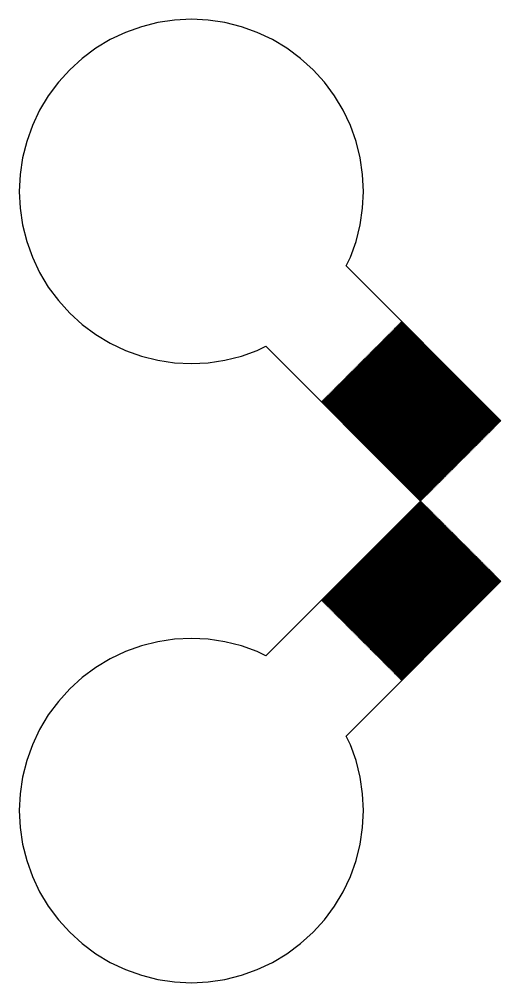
# Model space of a CAD drawing. Extents: x -73 to 181, y -8 to 80.
# Drawn here: x 20 to 27, y 20 to 34 of the extents above; entities that cross this region are included whole.
import ezdxf

# ---------------------------------------------------------------- set-up
doc = ezdxf.new("R2010")
doc.units = 0

msp = doc.modelspace()

# ---------------------------------------------------------------- linework, layer by layer
for p, q in [((21.7771, 33.8895), (21.5461, 33.8069)), ((22.0151, 33.9491), (21.7771, 33.8895)), ((22.2578, 33.9851), (22.0151, 33.9491)), ((22.5028, 33.9972), (22.2578, 33.9851)), ((22.7478, 33.9851), (22.5028, 33.9972)), ((22.9905, 33.9491), (22.7478, 33.9851)), ((23.2285, 33.8895), (22.9905, 33.9491)), ((23.4595, 33.8069), (23.2285, 33.8895)), ((21.5461, 33.8069), (21.3243, 33.702)), ((23.6813, 33.702), (23.4595, 33.8069)), ((21.3243, 33.702), (21.1139, 33.5759)), ((23.8917, 33.5759), (23.6813, 33.702)), ((21.1139, 33.5759), (20.9168, 33.4297)), ((24.0888, 33.4297), (23.8917, 33.5759)), ((20.9168, 33.4297), (20.735, 33.265)), ((24.2706, 33.265), (24.0888, 33.4297)), ((20.735, 33.265), (20.5703, 33.0832)), ((24.4353, 33.0832), (24.2706, 33.265)), ((20.5703, 33.0832), (20.4241, 32.8861)), ((24.5815, 32.8861), (24.4353, 33.0832)), ((20.4241, 32.8861), (20.298, 32.6757)), ((24.7076, 32.6757), (24.5815, 32.8861)), ((20.298, 32.6757), (20.1931, 32.4539)), ((24.8125, 32.4539), (24.7076, 32.6757)), ((20.1931, 32.4539), (20.1105, 32.2229)), ((24.8951, 32.2229), (24.8125, 32.4539)), ((20.1105, 32.2229), (20.0508, 31.9849)), ((24.9547, 31.9849), (24.8951, 32.2229)), ((20.0508, 31.9849), (20.0148, 31.7422)), ((24.9908, 31.7422), (24.9547, 31.9849)), ((20.0148, 31.7422), (20.0028, 31.4972)), ((25.0028, 31.4972), (24.9908, 31.7422)), ((20.0028, 31.4972), (20.0148, 31.2521)), ((24.9908, 31.2521), (25.0028, 31.4972)), ((20.0148, 31.2521), (20.0508, 31.0095)), ((24.9548, 31.0094), (24.9908, 31.2521)), ((20.0508, 31.0095), (20.1105, 30.7715)), ((24.8951, 30.7715), (24.9548, 31.0094)), ((20.1105, 30.7715), (20.1931, 30.5405)), ((24.8125, 30.5405), (24.8951, 30.7715)), ((20.1931, 30.5405), (20.298, 30.3187)), ((24.7527, 30.414), (24.8125, 30.5405)), ((27, 28.1667), (24.7527, 30.414)), ((20.298, 30.3187), (20.4241, 30.1083)), ((20.4241, 30.1083), (20.5703, 29.9112)), ((20.5703, 29.9112), (20.735, 29.7294)), ((20.735, 29.7294), (20.9168, 29.5647)), ((20.9168, 29.5647), (21.1139, 29.4185)), ((25.4747, 29.5222), (25.4818, 29.5293)), ((25.4818, 29.5293), (26.9222, 28.0889)), ((25.4889, 29.5364), (25.496, 29.5434)), ((26.9293, 28.096), (25.4889, 29.5364)), ((25.496, 29.5434), (26.9363, 28.1031)), ((25.5031, 29.5505), (25.5101, 29.5576)), ((26.9434, 28.1101), (25.5031, 29.5505)), ((25.5101, 29.5576), (26.9505, 28.1172)), ((25.5172, 29.5647), (25.5243, 29.5717)), ((26.9576, 28.1243), (25.5172, 29.5647)), ((25.5243, 29.5717), (26.9646, 28.1314)), ((25.5313, 29.5788), (25.5384, 29.5859)), ((26.9717, 28.1384), (25.5313, 29.5788)), ((25.5384, 29.5859), (26.9788, 28.1455)), ((25.5455, 29.5929), (25.5525, 29.6)), ((26.9858, 28.1526), (25.5455, 29.5929)), ((25.5525, 29.6), (26.9929, 28.1596)), ((21.1139, 29.4185), (21.3243, 29.2924)), ((25.3475, 29.395), (25.3546, 29.402)), ((26.7879, 27.9546), (25.3475, 29.395)), ((25.3546, 29.402), (26.7949, 27.9617)), ((25.3616, 29.4091), (25.3687, 29.4162)), ((26.802, 27.9687), (25.3616, 29.4091)), ((25.3687, 29.4162), (26.8091, 27.9758)), ((25.3758, 29.4232), (25.3828, 29.4303)), ((26.8161, 27.9829), (25.3758, 29.4232)), ((25.3828, 29.4303), (26.8232, 27.9899)), ((25.3899, 29.4374), (25.397, 29.4444)), ((26.8303, 27.997), (25.3899, 29.4374)), ((25.397, 29.4444), (26.8374, 28.0041)), ((25.4041, 29.4515), (25.4111, 29.4586)), ((26.8444, 28.0112), (25.4041, 29.4515)), ((25.4111, 29.4586), (26.8515, 28.0182)), ((25.4182, 29.4657), (25.4253, 29.4727)), ((26.8586, 28.0253), (25.4182, 29.4657)), ((25.4253, 29.4727), (26.8656, 28.0324)), ((25.4323, 29.4798), (25.4394, 29.4869)), ((26.8727, 28.0394), (25.4323, 29.4798)), ((25.4394, 29.4869), (26.8798, 28.0465)), ((25.4465, 29.494), (25.4535, 29.501)), ((26.8869, 28.0536), (25.4465, 29.494)), ((25.4535, 29.501), (26.8939, 28.0606)), ((25.4606, 29.5081), (25.4677, 29.5152)), ((26.901, 28.0677), (25.4606, 29.5081)), ((25.4677, 29.5152), (26.9081, 28.0748)), ((26.9151, 28.0818), (25.4747, 29.5222)), ((21.3243, 29.2924), (21.5461, 29.1875)), ((25.2061, 29.2535), (25.2131, 29.2606)), ((26.6464, 27.8132), (25.2061, 29.2535)), ((25.2131, 29.2606), (26.6535, 27.8202)), ((25.2202, 29.2677), (25.2273, 29.2747)), ((26.6606, 27.8273), (25.2202, 29.2677)), ((25.2273, 29.2747), (26.6676, 27.8344)), ((25.2343, 29.2818), (25.2414, 29.2889)), ((26.6747, 27.8414), (25.2343, 29.2818)), ((25.2414, 29.2889), (26.6818, 27.8485)), ((25.2485, 29.296), (25.2556, 29.303)), ((26.6889, 27.8556), (25.2485, 29.296)), ((25.2556, 29.303), (26.6959, 27.8627)), ((25.2626, 29.3101), (25.2697, 29.3172)), ((26.703, 27.8697), (25.2626, 29.3101)), ((25.2697, 29.3172), (26.7101, 27.8768)), ((25.2768, 29.3242), (25.2838, 29.3313)), ((26.7171, 27.8839), (25.2768, 29.3242)), ((25.2838, 29.3313), (26.7242, 27.8909)), ((25.2909, 29.3384), (25.298, 29.3455)), ((26.7313, 27.898), (25.2909, 29.3384)), ((25.298, 29.3455), (26.7384, 27.9051)), ((25.3051, 29.3525), (25.3121, 29.3596)), ((26.7454, 27.9122), (25.3051, 29.3525)), ((25.3121, 29.3596), (26.7525, 27.9192)), ((25.3192, 29.3667), (25.3263, 29.3737)), ((26.7596, 27.9263), (25.3192, 29.3667)), ((25.3263, 29.3737), (26.7666, 27.9334)), ((25.3333, 29.3808), (25.3404, 29.3879)), ((26.7737, 27.9404), (25.3333, 29.3808)), ((25.3404, 29.3879), (26.7808, 27.9475)), ((21.5461, 29.1875), (21.7771, 29.1048)), ((23.2285, 29.1048), (23.4595, 29.1875)), ((23.4595, 29.1875), (23.586, 29.2473)), ((23.586, 29.2473), (25.8333, 27)), ((25.0646, 29.1121), (25.0717, 29.1192)), ((26.505, 27.6717), (25.0646, 29.1121)), ((25.0717, 29.1192), (26.5121, 27.6788)), ((25.0788, 29.1263), (25.0859, 29.1333)), ((26.5191, 27.6859), (25.0788, 29.1263)), ((25.0859, 29.1333), (26.5262, 27.6929)), ((25.0929, 29.1404), (25.1, 29.1475)), ((26.5333, 27.7), (25.0929, 29.1404)), ((25.1, 29.1475), (26.5404, 27.7071)), ((25.1071, 29.1545), (25.1141, 29.1616)), ((26.5474, 27.7142), (25.1071, 29.1545)), ((25.1141, 29.1616), (26.5545, 27.7212)), ((25.1212, 29.1687), (25.1283, 29.1758)), ((26.5616, 27.7283), (25.1212, 29.1687)), ((25.1283, 29.1758), (26.5686, 27.7354)), ((25.1353, 29.1828), (25.1424, 29.1899)), ((26.5757, 27.7424), (25.1353, 29.1828)), ((25.1424, 29.1899), (26.5828, 27.7495)), ((25.1495, 29.197), (25.1566, 29.204)), ((26.5899, 27.7566), (25.1495, 29.197)), ((25.1566, 29.204), (26.5969, 27.7637)), ((25.1636, 29.2111), (25.1707, 29.2182)), ((26.604, 27.7707), (25.1636, 29.2111)), ((25.1707, 29.2182), (26.6111, 27.7778)), ((25.1778, 29.2253), (25.1848, 29.2323)), ((26.6181, 27.7849), (25.1778, 29.2253)), ((25.1848, 29.2323), (26.6252, 27.7919)), ((25.1919, 29.2394), (25.199, 29.2465)), ((26.6323, 27.799), (25.1919, 29.2394)), ((25.199, 29.2465), (26.6394, 27.8061)), ((21.7771, 29.1048), (22.0151, 29.0452)), ((22.0151, 29.0452), (22.2578, 29.0092)), ((22.2578, 29.0092), (22.5028, 28.9972)), ((22.5028, 28.9972), (22.7479, 29.0092)), ((22.7479, 29.0092), (22.9905, 29.0452)), ((22.9905, 29.0452), (23.2285, 29.1048)), ((24.9232, 28.9707), (24.9303, 28.9778)), ((26.3636, 27.5303), (24.9232, 28.9707)), ((24.9303, 28.9778), (26.3707, 27.5374)), ((24.9374, 28.9848), (24.9444, 28.9919)), ((26.3777, 27.5445), (24.9374, 28.9848)), ((24.9444, 28.9919), (26.3848, 27.5515)), ((24.9515, 28.999), (24.9586, 29.0061)), ((26.3919, 27.5586), (24.9515, 28.999)), ((24.9586, 29.0061), (26.399, 27.5657)), ((24.9657, 29.0131), (24.9727, 29.0202)), ((26.406, 27.5728), (24.9657, 29.0131)), ((24.9727, 29.0202), (26.4131, 27.5798)), ((24.9798, 29.0273), (24.9869, 29.0343)), ((26.4202, 27.5869), (24.9798, 29.0273)), ((24.9869, 29.0343), (26.4272, 27.594)), ((24.9939, 29.0414), (25.001, 29.0485)), ((26.4343, 27.601), (24.9939, 29.0414)), ((25.001, 29.0485), (26.4414, 27.6081)), ((25.0081, 29.0556), (25.0151, 29.0626)), ((26.4485, 27.6152), (25.0081, 29.0556)), ((25.0151, 29.0626), (26.4555, 27.6222)), ((25.0222, 29.0697), (25.0293, 29.0768)), ((26.4626, 27.6293), (25.0222, 29.0697)), ((25.0293, 29.0768), (26.4697, 27.6364)), ((25.0363, 29.0838), (25.0434, 29.0909)), ((26.4767, 27.6434), (25.0363, 29.0838)), ((25.0434, 29.0909), (26.4838, 27.6505)), ((25.0505, 29.098), (25.0576, 29.105)), ((26.4909, 27.6576), (25.0505, 29.098)), ((25.0576, 29.105), (26.4979, 27.6647)), ((24.7818, 28.8293), (24.7889, 28.8363)), ((26.2222, 27.3889), (24.7818, 28.8293)), ((24.7889, 28.8363), (26.2292, 27.396)), ((24.7959, 28.8434), (24.803, 28.8505)), ((26.2363, 27.403), (24.7959, 28.8434)), ((24.803, 28.8505), (26.2434, 27.4101)), ((24.8101, 28.8576), (24.8172, 28.8646)), ((26.2505, 27.4172), (24.8101, 28.8576)), ((24.8172, 28.8646), (26.2575, 27.4243)), ((24.8242, 28.8717), (24.8313, 28.8788)), ((26.2646, 27.4313), (24.8242, 28.8717)), ((24.8313, 28.8788), (26.2717, 27.4384)), ((24.8384, 28.8858), (24.8454, 28.8929)), ((26.2787, 27.4455), (24.8384, 28.8858)), ((24.8454, 28.8929), (26.2858, 27.4525)), ((24.8525, 28.9), (24.8596, 28.9071)), ((26.2929, 27.4596), (24.8525, 28.9)), ((24.8596, 28.9071), (26.3, 27.4667)), ((24.8667, 28.9141), (24.8737, 28.9212)), ((26.307, 27.4738), (24.8667, 28.9141)), ((24.8737, 28.9212), (26.3141, 27.4808)), ((24.8808, 28.9283), (24.8879, 28.9353)), ((26.3212, 27.4879), (24.8808, 28.9283)), ((24.8879, 28.9353), (26.3282, 27.495)), ((24.8949, 28.9424), (24.902, 28.9495)), ((26.3353, 27.502), (24.8949, 28.9424)), ((24.902, 28.9495), (26.3424, 27.5091)), ((24.9091, 28.9566), (24.9162, 28.9636)), ((26.3495, 27.5162), (24.9091, 28.9566)), ((24.9162, 28.9636), (26.3565, 27.5233)), ((24.6404, 28.6879), (24.6474, 28.6949)), ((24.6474, 28.6949), (26.0878, 27.2545)), ((24.6545, 28.702), (24.6616, 28.7091)), ((26.0949, 27.2616), (24.6545, 28.702)), ((24.6616, 28.7091), (26.102, 27.2687)), ((24.6687, 28.7161), (24.6757, 28.7232)), ((26.109, 27.2758), (24.6687, 28.7161)), ((24.6757, 28.7232), (26.1161, 27.2828)), ((24.6828, 28.7303), (24.6899, 28.7374)), ((26.1232, 27.2899), (24.6828, 28.7303)), ((24.6899, 28.7374), (26.1302, 27.297)), ((24.697, 28.7444), (24.704, 28.7515)), ((26.1373, 27.304), (24.697, 28.7444)), ((24.704, 28.7515), (26.1444, 27.3111)), ((24.7111, 28.7586), (24.7182, 28.7656)), ((26.1515, 27.3182), (24.7111, 28.7586)), ((24.7182, 28.7656), (26.1585, 27.3253)), ((24.7252, 28.7727), (24.7323, 28.7798)), ((26.1656, 27.3323), (24.7252, 28.7727)), ((24.7323, 28.7798), (26.1727, 27.3394)), ((24.7394, 28.7868), (24.7464, 28.7939)), ((26.1798, 27.3465), (24.7394, 28.7868)), ((24.7464, 28.7939), (26.1868, 27.3535)), ((24.7535, 28.801), (24.7606, 28.8081)), ((26.1939, 27.3606), (24.7535, 28.801)), ((24.7606, 28.8081), (26.201, 27.3677)), ((24.7677, 28.8151), (24.7747, 28.8222)), ((26.208, 27.3748), (24.7677, 28.8151)), ((24.7747, 28.8222), (26.2151, 27.3818)), ((24.499, 28.5464), (24.506, 28.5535)), ((24.506, 28.5535), (25.9464, 27.1131)), ((24.5131, 28.5606), (24.5202, 28.5677)), ((25.9535, 27.1202), (24.5131, 28.5606)), ((24.5202, 28.5677), (25.9606, 27.1273)), ((24.5272, 28.5747), (24.5343, 28.5818)), ((25.9676, 27.1343), (24.5272, 28.5747)), ((24.5343, 28.5818), (25.9747, 27.1414)), ((24.5414, 28.5889), (24.5485, 28.5959)), ((25.9818, 27.1485), (24.5414, 28.5889)), ((24.5485, 28.5959), (25.9888, 27.1556)), ((24.5555, 28.603), (24.5626, 28.6101)), ((25.9959, 27.1626), (24.5555, 28.603)), ((24.5626, 28.6101), (26.003, 27.1697)), ((24.5697, 28.6171), (24.5768, 28.6242)), ((26.01, 27.1768), (24.5697, 28.6171)), ((24.5768, 28.6242), (26.0171, 27.1839)), ((24.5838, 28.6313), (24.5909, 28.6384)), ((26.0242, 27.1909), (24.5838, 28.6313)), ((24.5909, 28.6384), (26.0313, 27.198)), ((24.598, 28.6454), (24.605, 28.6525)), ((26.0383, 27.2051), (24.598, 28.6454)), ((24.605, 28.6525), (26.0454, 27.2121)), ((24.6121, 28.6596), (24.6192, 28.6667)), ((26.0525, 27.2192), (24.6121, 28.6596)), ((24.6192, 28.6667), (26.0596, 27.2263)), ((24.6262, 28.6737), (24.6333, 28.6808)), ((26.0666, 27.2333), (24.6262, 28.6737)), ((24.6333, 28.6808), (26.0737, 27.2404)), ((26.0808, 27.2475), (24.6404, 28.6879)), ((24.4, 28.4474), (24.407, 28.4545)), ((25.8403, 27.0071), (24.4, 28.4474)), ((24.407, 28.4545), (25.8474, 27.0141)), ((24.4141, 28.4616), (24.4212, 28.4687)), ((25.8545, 27.0212), (24.4141, 28.4616)), ((24.4212, 28.4687), (25.8616, 27.0283)), ((24.4283, 28.4757), (24.4353, 28.4828)), ((25.8686, 27.0354), (24.4283, 28.4757)), ((24.4353, 28.4828), (25.8757, 27.0424)), ((24.4424, 28.4899), (24.4495, 28.4969)), ((25.8828, 27.0495), (24.4424, 28.4899)), ((24.4495, 28.4969), (25.8898, 27.0566)), ((24.4565, 28.504), (24.4636, 28.5111)), ((25.8969, 27.0636), (24.4565, 28.504)), ((24.4636, 28.5111), (25.904, 27.0707)), ((24.4707, 28.5182), (24.4778, 28.5252)), ((25.9111, 27.0778), (24.4707, 28.5182)), ((24.4778, 28.5252), (25.9181, 27.0849)), ((24.4848, 28.5323), (24.4919, 28.5394)), ((25.9252, 27.0919), (24.4848, 28.5323)), ((24.4919, 28.5394), (25.9323, 27.099)), ((25.9393, 27.1061), (24.499, 28.5464)), ((26.9646, 28.1314), (26.9576, 28.1243)), ((26.9788, 28.1455), (26.9717, 28.1384)), ((26.9929, 28.1596), (26.9858, 28.1526)), ((26.8232, 27.9899), (26.8161, 27.9829)), ((26.8374, 28.0041), (26.8303, 27.997)), ((26.8515, 28.0182), (26.8444, 28.0112)), ((26.8656, 28.0324), (26.8586, 28.0253)), ((26.8798, 28.0465), (26.8727, 28.0394)), ((26.8939, 28.0606), (26.8869, 28.0536)), ((26.9081, 28.0748), (26.901, 28.0677)), ((26.9222, 28.0889), (26.9151, 28.0818)), ((26.9363, 28.1031), (26.9293, 28.096)), ((26.9505, 28.1172), (26.9434, 28.1101)), ((26.6959, 27.8627), (26.6889, 27.8556)), ((26.7101, 27.8768), (26.703, 27.8697)), ((26.7242, 27.8909), (26.7171, 27.8839)), ((26.7384, 27.9051), (26.7313, 27.898)), ((26.7525, 27.9192), (26.7454, 27.9122)), ((26.7666, 27.9334), (26.7596, 27.9263)), ((26.7808, 27.9475), (26.7737, 27.9404)), ((26.7949, 27.9617), (26.7879, 27.9546)), ((26.8091, 27.9758), (26.802, 27.9687)), ((26.5545, 27.7212), (26.5474, 27.7142)), ((26.5686, 27.7354), (26.5616, 27.7283)), ((26.5828, 27.7495), (26.5757, 27.7424)), ((26.5969, 27.7637), (26.5899, 27.7566)), ((26.6111, 27.7778), (26.604, 27.7707)), ((26.6252, 27.7919), (26.6181, 27.7849)), ((26.6394, 27.8061), (26.6323, 27.799)), ((26.6535, 27.8202), (26.6464, 27.8132)), ((26.6676, 27.8344), (26.6606, 27.8273)), ((26.6818, 27.8485), (26.6747, 27.8414)), ((26.4131, 27.5798), (26.406, 27.5728)), ((26.4272, 27.594), (26.4202, 27.5869)), ((26.4414, 27.6081), (26.4343, 27.601)), ((26.4555, 27.6222), (26.4485, 27.6152)), ((26.4697, 27.6364), (26.4626, 27.6293)), ((26.4838, 27.6505), (26.4767, 27.6434)), ((26.4979, 27.6647), (26.4909, 27.6576)), ((26.5121, 27.6788), (26.505, 27.6717)), ((26.5262, 27.6929), (26.5191, 27.6859)), ((26.5404, 27.7071), (26.5333, 27.7)), ((26.2717, 27.4384), (26.2646, 27.4313)), ((26.2858, 27.4525), (26.2787, 27.4455)), ((26.3, 27.4667), (26.2929, 27.4596)), ((26.3141, 27.4808), (26.307, 27.4738)), ((26.3282, 27.495), (26.3212, 27.4879)), ((26.3424, 27.5091), (26.3353, 27.502)), ((26.3565, 27.5233), (26.3495, 27.5162)), ((26.3707, 27.5374), (26.3636, 27.5303)), ((26.3848, 27.5515), (26.3777, 27.5445)), ((26.399, 27.5657), (26.3919, 27.5586)), ((26.1302, 27.297), (26.1232, 27.2899)), ((26.1444, 27.3111), (26.1373, 27.304)), ((26.1585, 27.3253), (26.1515, 27.3182)), ((26.1727, 27.3394), (26.1656, 27.3323)), ((26.1868, 27.3535), (26.1798, 27.3465)), ((26.201, 27.3677), (26.1939, 27.3606)), ((26.2151, 27.3818), (26.208, 27.3748)), ((26.2292, 27.396), (26.2222, 27.3889)), ((26.2434, 27.4101), (26.2363, 27.403)), ((26.2575, 27.4243), (26.2505, 27.4172)), ((25.9888, 27.1556), (25.9818, 27.1485)), ((26.003, 27.1697), (25.9959, 27.1626)), ((26.0171, 27.1839), (26.01, 27.1768)), ((26.0313, 27.198), (26.0242, 27.1909)), ((26.0454, 27.2121), (26.0383, 27.2051)), ((26.0596, 27.2263), (26.0525, 27.2192)), ((26.0737, 27.2404), (26.0666, 27.2333)), ((26.0878, 27.2545), (26.0808, 27.2475)), ((26.102, 27.2687), (26.0949, 27.2616)), ((26.1161, 27.2828), (26.109, 27.2758)), ((25.8474, 27.0141), (25.8403, 27.0071)), ((25.8616, 27.0283), (25.8545, 27.0212)), ((25.8757, 27.0424), (25.8686, 27.0354)), ((25.8898, 27.0566), (25.8828, 27.0495)), ((25.904, 27.0707), (25.8969, 27.0636)), ((25.9181, 27.0849), (25.9111, 27.0778)), ((25.9323, 27.099), (25.9252, 27.0919)), ((25.9464, 27.1131), (25.9393, 27.1061)), ((25.9606, 27.1273), (25.9535, 27.1202)), ((25.9747, 27.1414), (25.9676, 27.1343)), ((25.8333, 27), (23.586, 24.7527)), ((24.4, 25.5525), (25.8403, 26.9929)), ((25.8474, 26.9858), (24.407, 25.5455)), ((24.4141, 25.5384), (25.8545, 26.9788)), ((25.8616, 26.9717), (24.4212, 25.5313)), ((24.4283, 25.5243), (25.8686, 26.9646)), ((25.8757, 26.9576), (24.4353, 25.5172)), ((24.4424, 25.5101), (25.8828, 26.9505)), ((25.8898, 26.9434), (24.4495, 25.5031)), ((24.4565, 25.496), (25.8969, 26.9363)), ((25.904, 26.9293), (24.4636, 25.4889)), ((24.4707, 25.4818), (25.9111, 26.9222)), ((25.9181, 26.9151), (24.4778, 25.4747)), ((24.4848, 25.4677), (25.9252, 26.9081)), ((25.9323, 26.901), (24.4919, 25.4606)), ((24.499, 25.4535), (25.9393, 26.8939)), ((25.9464, 26.8869), (24.506, 25.4465)), ((24.5131, 25.4394), (25.9535, 26.8798)), ((25.9606, 26.8727), (24.5202, 25.4323)), ((25.8403, 26.9929), (25.8474, 26.9858)), ((25.8545, 26.9788), (25.8616, 26.9717)), ((25.8686, 26.9646), (25.8757, 26.9576)), ((25.8828, 26.9505), (25.8898, 26.9434)), ((25.8969, 26.9363), (25.904, 26.9293)), ((25.9111, 26.9222), (25.9181, 26.9151)), ((25.9252, 26.9081), (25.9323, 26.901)), ((25.9393, 26.8939), (25.9464, 26.8869)), ((25.9535, 26.8798), (25.9606, 26.8727)), ((24.5272, 25.4253), (25.9676, 26.8656)), ((25.9747, 26.8586), (24.5343, 25.4182)), ((24.5414, 25.4111), (25.9818, 26.8515)), ((25.9888, 26.8444), (24.5485, 25.4041)), ((24.5555, 25.397), (25.9959, 26.8374)), ((26.003, 26.8303), (24.5626, 25.3899)), ((24.5697, 25.3828), (26.01, 26.8232)), ((26.0171, 26.8161), (24.5768, 25.3758)), ((24.5838, 25.3687), (26.0242, 26.8091)), ((26.0313, 26.802), (24.5909, 25.3616)), ((24.598, 25.3546), (26.0383, 26.7949)), ((26.0454, 26.7879), (24.605, 25.3475)), ((24.6121, 25.3404), (26.0525, 26.7808)), ((26.0596, 26.7737), (24.6192, 25.3333)), ((24.6262, 25.3263), (26.0666, 26.7666)), ((26.0737, 26.7596), (24.6333, 25.3192)), ((24.6404, 25.3121), (26.0808, 26.7525)), ((26.0878, 26.7454), (24.6474, 25.3051)), ((24.6545, 25.298), (26.0949, 26.7384)), ((26.102, 26.7313), (24.6616, 25.2909)), ((25.9676, 26.8656), (25.9747, 26.8586)), ((25.9818, 26.8515), (25.9888, 26.8444)), ((25.9959, 26.8374), (26.003, 26.8303)), ((26.01, 26.8232), (26.0171, 26.8161)), ((26.0242, 26.8091), (26.0313, 26.802)), ((26.0383, 26.7949), (26.0454, 26.7879)), ((26.0525, 26.7808), (26.0596, 26.7737)), ((26.0666, 26.7666), (26.0737, 26.7596)), ((26.0808, 26.7525), (26.0878, 26.7454)), ((26.0949, 26.7384), (26.102, 26.7313)), ((24.6687, 25.2838), (26.109, 26.7242)), ((26.1161, 26.7171), (24.6757, 25.2768)), ((24.6828, 25.2697), (26.1232, 26.7101)), ((26.1302, 26.703), (24.6899, 25.2626)), ((24.697, 25.2556), (26.1373, 26.6959)), ((26.1444, 26.6889), (24.704, 25.2485)), ((24.7111, 25.2414), (26.1515, 26.6818)), ((26.1585, 26.6747), (24.7182, 25.2343)), ((24.7252, 25.2273), (26.1656, 26.6676)), ((26.1727, 26.6606), (24.7323, 25.2202)), ((24.7394, 25.2131), (26.1798, 26.6535)), ((26.1868, 26.6464), (24.7464, 25.2061)), ((24.7535, 25.199), (26.1939, 26.6394)), ((26.201, 26.6323), (24.7606, 25.1919)), ((24.7677, 25.1848), (26.208, 26.6252)), ((26.2151, 26.6181), (24.7747, 25.1778)), ((24.7818, 25.1707), (26.2222, 26.6111)), ((26.2292, 26.604), (24.7889, 25.1636)), ((24.7959, 25.1566), (26.2363, 26.5969)), ((26.2434, 26.5899), (24.803, 25.1495)), ((26.109, 26.7242), (26.1161, 26.7171)), ((26.1232, 26.7101), (26.1302, 26.703)), ((26.1373, 26.6959), (26.1444, 26.6889)), ((26.1515, 26.6818), (26.1585, 26.6747)), ((26.1656, 26.6676), (26.1727, 26.6606)), ((26.1798, 26.6535), (26.1868, 26.6464)), ((26.1939, 26.6394), (26.201, 26.6323)), ((26.208, 26.6252), (26.2151, 26.6181)), ((26.2222, 26.6111), (26.2292, 26.604)), ((26.2363, 26.5969), (26.2434, 26.5899)), ((24.8101, 25.1424), (26.2505, 26.5828)), ((26.2575, 26.5757), (24.8172, 25.1353)), ((24.8242, 25.1283), (26.2646, 26.5686)), ((26.2717, 26.5616), (24.8313, 25.1212)), ((24.8384, 25.1141), (26.2787, 26.5545)), ((26.2858, 26.5474), (24.8454, 25.1071)), ((24.8525, 25.1), (26.2929, 26.5404)), ((26.3, 26.5333), (24.8596, 25.0929)), ((24.8667, 25.0859), (26.307, 26.5262)), ((26.3141, 26.5191), (24.8737, 25.0788)), ((24.8808, 25.0717), (26.3212, 26.5121)), ((26.3282, 26.505), (24.8879, 25.0646)), ((24.8949, 25.0576), (26.3353, 26.4979)), ((26.3424, 26.4909), (24.902, 25.0505)), ((24.9091, 25.0434), (26.3495, 26.4838)), ((26.3565, 26.4767), (24.9162, 25.0363)), ((24.9232, 25.0293), (26.3636, 26.4697)), ((26.3707, 26.4626), (24.9303, 25.0222)), ((24.9374, 25.0151), (26.3777, 26.4555)), ((26.2505, 26.5828), (26.2575, 26.5757)), ((26.2646, 26.5686), (26.2717, 26.5616)), ((26.2787, 26.5545), (26.2858, 26.5474)), ((26.2929, 26.5404), (26.3, 26.5333)), ((26.307, 26.5262), (26.3141, 26.5191)), ((26.3212, 26.5121), (26.3282, 26.505)), ((26.3353, 26.4979), (26.3424, 26.4909)), ((26.3495, 26.4838), (26.3565, 26.4767)), ((26.3636, 26.4697), (26.3707, 26.4626)), ((26.3777, 26.4555), (26.3848, 26.4485)), ((26.3848, 26.4485), (24.9444, 25.0081)), ((24.9515, 25.001), (26.3919, 26.4414)), ((26.399, 26.4343), (24.9586, 24.9939)), ((24.9657, 24.9869), (26.406, 26.4272)), ((26.4131, 26.4202), (24.9727, 24.9798)), ((24.9798, 24.9727), (26.4202, 26.4131)), ((26.4272, 26.406), (24.9869, 24.9657)), ((24.9939, 24.9586), (26.4343, 26.399)), ((26.4414, 26.3919), (25.001, 24.9515)), ((25.0081, 24.9444), (26.4485, 26.3848)), ((26.4555, 26.3777), (25.0151, 24.9374)), ((25.0222, 24.9303), (26.4626, 26.3707)), ((26.4697, 26.3636), (25.0293, 24.9232)), ((25.0363, 24.9162), (26.4767, 26.3565)), ((26.4838, 26.3495), (25.0434, 24.9091)), ((25.0505, 24.902), (26.4909, 26.3424)), ((26.4979, 26.3353), (25.0576, 24.8949)), ((25.0646, 24.8879), (26.505, 26.3282)), ((26.5121, 26.3212), (25.0717, 24.8808)), ((25.0788, 24.8737), (26.5191, 26.3141)), ((26.3919, 26.4414), (26.399, 26.4343)), ((26.406, 26.4272), (26.4131, 26.4202)), ((26.4202, 26.4131), (26.4272, 26.406)), ((26.4343, 26.399), (26.4414, 26.3919)), ((26.4485, 26.3848), (26.4555, 26.3777)), ((26.4626, 26.3707), (26.4697, 26.3636)), ((26.4767, 26.3565), (26.4838, 26.3495)), ((26.4909, 26.3424), (26.4979, 26.3353)), ((26.505, 26.3282), (26.5121, 26.3212)), ((26.5191, 26.3141), (26.5262, 26.307)), ((26.5262, 26.307), (25.0859, 24.8667)), ((25.0929, 24.8596), (26.5333, 26.3)), ((26.5404, 26.2929), (25.1, 24.8525)), ((25.1071, 24.8454), (26.5474, 26.2858)), ((26.5545, 26.2787), (25.1141, 24.8384)), ((25.1212, 24.8313), (26.5616, 26.2717)), ((26.5686, 26.2646), (25.1283, 24.8242)), ((25.1353, 24.8172), (26.5757, 26.2575)), ((26.5828, 26.2505), (25.1424, 24.8101)), ((25.1495, 24.803), (26.5899, 26.2434)), ((26.5969, 26.2363), (25.1566, 24.7959)), ((25.1636, 24.7889), (26.604, 26.2292)), ((26.6111, 26.2222), (25.1707, 24.7818)), ((25.1778, 24.7747), (26.6181, 26.2151)), ((26.6252, 26.208), (25.1848, 24.7677)), ((25.1919, 24.7606), (26.6323, 26.201)), ((26.6394, 26.1939), (25.199, 24.7535)), ((25.2061, 24.7464), (26.6464, 26.1868)), ((26.6535, 26.1798), (25.2131, 24.7394)), ((25.2202, 24.7323), (26.6606, 26.1727)), ((26.5333, 26.3), (26.5404, 26.2929)), ((26.5474, 26.2858), (26.5545, 26.2787)), ((26.5616, 26.2717), (26.5686, 26.2646)), ((26.5757, 26.2575), (26.5828, 26.2505)), ((26.5899, 26.2434), (26.5969, 26.2363)), ((26.604, 26.2292), (26.6111, 26.2222)), ((26.6181, 26.2151), (26.6252, 26.208)), ((26.6323, 26.201), (26.6394, 26.1939)), ((26.6464, 26.1868), (26.6535, 26.1798)), ((26.6606, 26.1727), (26.6676, 26.1656)), ((26.6676, 26.1656), (25.2273, 24.7252)), ((25.2343, 24.7182), (26.6747, 26.1585)), ((26.6818, 26.1515), (25.2414, 24.7111)), ((25.2485, 24.704), (26.6889, 26.1444)), ((26.6959, 26.1373), (25.2556, 24.697)), ((25.2626, 24.6899), (26.703, 26.1302)), ((26.7101, 26.1232), (25.2697, 24.6828)), ((25.2768, 24.6757), (26.7171, 26.1161)), ((26.7242, 26.109), (25.2838, 24.6687)), ((25.2909, 24.6616), (26.7313, 26.102)), ((26.7384, 26.0949), (25.298, 24.6545)), ((25.3051, 24.6474), (26.7454, 26.0878)), ((26.7525, 26.0808), (25.3121, 24.6404)), ((25.3192, 24.6333), (26.7596, 26.0737)), ((26.7666, 26.0666), (25.3263, 24.6262)), ((25.3333, 24.6192), (26.7737, 26.0596)), ((26.7808, 26.0525), (25.3404, 24.6121)), ((25.3475, 24.605), (26.7879, 26.0454)), ((26.7949, 26.0383), (25.3546, 24.598)), ((25.3616, 24.5909), (26.802, 26.0313)), ((26.6747, 26.1585), (26.6818, 26.1515)), ((26.6889, 26.1444), (26.6959, 26.1373)), ((26.703, 26.1302), (26.7101, 26.1232)), ((26.7171, 26.1161), (26.7242, 26.109)), ((26.7313, 26.102), (26.7384, 26.0949)), ((26.7454, 26.0878), (26.7525, 26.0808)), ((26.7596, 26.0737), (26.7666, 26.0666)), ((26.7737, 26.0596), (26.7808, 26.0525)), ((26.7879, 26.0454), (26.7949, 26.0383)), ((26.802, 26.0313), (26.8091, 26.0242)), ((26.8091, 26.0242), (25.3687, 24.5838)), ((25.3758, 24.5768), (26.8161, 26.0171)), ((26.8232, 26.01), (25.3828, 24.5697)), ((25.3899, 24.5626), (26.8303, 26.003)), ((26.8374, 25.9959), (25.397, 24.5555)), ((25.4041, 24.5485), (26.8444, 25.9888)), ((26.8515, 25.9818), (25.4111, 24.5414)), ((25.4182, 24.5343), (26.8586, 25.9747)), ((26.8656, 25.9676), (25.4253, 24.5272)), ((25.4323, 24.5202), (26.8727, 25.9606)), ((26.8798, 25.9535), (25.4394, 24.5131)), ((25.4465, 24.506), (26.8869, 25.9464)), ((26.8939, 25.9393), (25.4535, 24.499)), ((25.4606, 24.4919), (26.901, 25.9323)), ((26.9081, 25.9252), (25.4677, 24.4848)), ((25.4747, 24.4778), (26.9151, 25.9181)), ((26.9222, 25.9111), (25.4818, 24.4707)), ((25.4889, 24.4636), (26.9293, 25.904)), ((26.9363, 25.8969), (25.496, 24.4565)), ((25.5031, 24.4495), (26.9434, 25.8898)), ((26.8161, 26.0171), (26.8232, 26.01)), ((26.8303, 26.003), (26.8374, 25.9959)), ((26.8444, 25.9888), (26.8515, 25.9818)), ((26.8586, 25.9747), (26.8656, 25.9676)), ((26.8727, 25.9606), (26.8798, 25.9535)), ((26.8869, 25.9464), (26.8939, 25.9393)), ((26.901, 25.9323), (26.9081, 25.9252)), ((26.9151, 25.9181), (26.9222, 25.9111)), ((26.9293, 25.904), (26.9363, 25.8969)), ((26.9434, 25.8898), (26.9505, 25.8828)), ((24.7527, 23.586), (27, 25.8333)), ((26.9505, 25.8828), (25.5101, 24.4424)), ((25.5172, 24.4353), (26.9576, 25.8757)), ((26.9646, 25.8686), (25.5243, 24.4283)), ((25.5313, 24.4212), (26.9717, 25.8616)), ((26.9788, 25.8545), (25.5384, 24.4141)), ((25.5455, 24.407), (26.9858, 25.8474)), ((26.9929, 25.8403), (25.5525, 24.4)), ((26.9576, 25.8757), (26.9646, 25.8686)), ((26.9717, 25.8616), (26.9788, 25.8545)), ((26.9858, 25.8474), (26.9929, 25.8403)), ((24.407, 25.5455), (24.4, 25.5525)), ((24.4212, 25.5313), (24.4141, 25.5384)), ((24.4353, 25.5172), (24.4283, 25.5243)), ((24.4495, 25.5031), (24.4424, 25.5101)), ((24.4636, 25.4889), (24.4565, 25.496)), ((24.4778, 25.4747), (24.4707, 25.4818)), ((24.4919, 25.4606), (24.4848, 25.4677)), ((24.506, 25.4465), (24.499, 25.4535)), ((24.5202, 25.4323), (24.5131, 25.4394)), ((24.5343, 25.4182), (24.5272, 25.4253)), ((24.5485, 25.4041), (24.5414, 25.4111)), ((24.5626, 25.3899), (24.5555, 25.397)), ((24.5768, 25.3758), (24.5697, 25.3828)), ((24.5909, 25.3616), (24.5838, 25.3687)), ((24.605, 25.3475), (24.598, 25.3546)), ((24.6192, 25.3333), (24.6121, 25.3404)), ((24.6333, 25.3192), (24.6262, 25.3263)), ((24.6474, 25.3051), (24.6404, 25.3121)), ((24.6616, 25.2909), (24.6545, 25.298)), ((24.6757, 25.2768), (24.6687, 25.2838)), ((24.6899, 25.2626), (24.6828, 25.2697)), ((24.704, 25.2485), (24.697, 25.2556)), ((24.7182, 25.2343), (24.7111, 25.2414)), ((24.7323, 25.2202), (24.7252, 25.2273)), ((24.7464, 25.2061), (24.7394, 25.2131)), ((24.7606, 25.1919), (24.7535, 25.199)), ((24.7747, 25.1778), (24.7677, 25.1848)), ((24.7889, 25.1636), (24.7818, 25.1707)), ((24.803, 25.1495), (24.7959, 25.1566)), ((24.8172, 25.1353), (24.8101, 25.1424)), ((24.8313, 25.1212), (24.8242, 25.1283)), ((24.8454, 25.1071), (24.8384, 25.1141)), ((24.8596, 25.0929), (24.8525, 25.1)), ((24.8737, 25.0788), (24.8667, 25.0859)), ((24.8879, 25.0646), (24.8808, 25.0717)), ((24.902, 25.0505), (24.8949, 25.0576)), ((22.0151, 24.9547), (21.7771, 24.8951)), ((22.2578, 24.9908), (22.0151, 24.9547)), ((22.5028, 25.0028), (22.2578, 24.9908)), ((22.7479, 24.9908), (22.5028, 25.0028)), ((22.9905, 24.9548), (22.7479, 24.9908)), ((23.2285, 24.8951), (22.9905, 24.9548)), ((24.9162, 25.0363), (24.9091, 25.0434)), ((24.9303, 25.0222), (24.9232, 25.0293)), ((24.9444, 25.0081), (24.9374, 25.0151)), ((24.9586, 24.9939), (24.9515, 25.001)), ((24.9727, 24.9798), (24.9657, 24.9869)), ((24.9869, 24.9657), (24.9798, 24.9727)), ((25.001, 24.9515), (24.9939, 24.9586)), ((25.0151, 24.9374), (25.0081, 24.9444)), ((25.0293, 24.9232), (25.0222, 24.9303)), ((25.0434, 24.9091), (25.0363, 24.9162)), ((21.5461, 24.8125), (21.3243, 24.7076)), ((21.7771, 24.8951), (21.5461, 24.8125)), ((23.4595, 24.8125), (23.2285, 24.8951)), ((23.586, 24.7527), (23.4595, 24.8125)), ((25.0576, 24.8949), (25.0505, 24.902)), ((25.0717, 24.8808), (25.0646, 24.8879)), ((25.0859, 24.8667), (25.0788, 24.8737)), ((25.1, 24.8525), (25.0929, 24.8596)), ((25.1141, 24.8384), (25.1071, 24.8454)), ((25.1283, 24.8242), (25.1212, 24.8313)), ((25.1424, 24.8101), (25.1353, 24.8172)), ((25.1566, 24.7959), (25.1495, 24.803)), ((25.1707, 24.7818), (25.1636, 24.7889)), ((25.1848, 24.7677), (25.1778, 24.7747)), ((21.3243, 24.7076), (21.1139, 24.5815)), ((25.199, 24.7535), (25.1919, 24.7606)), ((25.2131, 24.7394), (25.2061, 24.7464)), ((25.2273, 24.7252), (25.2202, 24.7323)), ((25.2414, 24.7111), (25.2343, 24.7182)), ((25.2556, 24.697), (25.2485, 24.704)), ((25.2697, 24.6828), (25.2626, 24.6899)), ((25.2838, 24.6687), (25.2768, 24.6757)), ((25.298, 24.6545), (25.2909, 24.6616)), ((25.3121, 24.6404), (25.3051, 24.6474)), ((25.3263, 24.6262), (25.3192, 24.6333)), ((21.1139, 24.5815), (20.9168, 24.4353)), ((25.3404, 24.6121), (25.3333, 24.6192)), ((25.3546, 24.598), (25.3475, 24.605)), ((25.3687, 24.5838), (25.3616, 24.5909)), ((25.3828, 24.5697), (25.3758, 24.5768)), ((25.397, 24.5555), (25.3899, 24.5626)), ((25.4111, 24.5414), (25.4041, 24.5485)), ((25.4253, 24.5272), (25.4182, 24.5343)), ((25.4394, 24.5131), (25.4323, 24.5202)), ((25.4535, 24.499), (25.4465, 24.506)), ((25.4677, 24.4848), (25.4606, 24.4919)), ((20.9168, 24.4353), (20.735, 24.2706)), ((25.4818, 24.4707), (25.4747, 24.4778)), ((25.496, 24.4565), (25.4889, 24.4636)), ((25.5101, 24.4424), (25.5031, 24.4495)), ((25.5243, 24.4283), (25.5172, 24.4353)), ((25.5384, 24.4141), (25.5313, 24.4212)), ((25.5525, 24.4), (25.5455, 24.407)), ((20.735, 24.2706), (20.5703, 24.0888)), ((20.5703, 24.0888), (20.4241, 23.8917)), ((20.4241, 23.8917), (20.298, 23.6813)), ((20.298, 23.6813), (20.1931, 23.4595)), ((24.8125, 23.4595), (24.7527, 23.586)), ((20.1931, 23.4595), (20.1105, 23.2285)), ((24.8951, 23.2285), (24.8125, 23.4595)), ((20.1105, 23.2285), (20.0508, 22.9905)), ((24.9548, 22.9905), (24.8951, 23.2285)), ((20.0508, 22.9905), (20.0148, 22.7478)), ((24.9908, 22.7479), (24.9548, 22.9905)), ((20.0148, 22.7478), (20.0028, 22.5028)), ((25.0028, 22.5028), (24.9908, 22.7479)), ((20.0028, 22.5028), (20.0148, 22.2578)), ((24.9908, 22.2578), (25.0028, 22.5028)), ((20.0148, 22.2578), (20.0508, 22.0151)), ((24.9547, 22.0151), (24.9908, 22.2578)), ((20.0508, 22.0151), (20.1105, 21.7771)), ((24.8951, 21.7771), (24.9547, 22.0151)), ((20.1105, 21.7771), (20.1931, 21.5461)), ((24.8125, 21.5461), (24.8951, 21.7771)), ((20.1931, 21.5461), (20.298, 21.3243)), ((24.7076, 21.3243), (24.8125, 21.5461)), ((20.298, 21.3243), (20.4241, 21.1139)), ((24.5815, 21.1139), (24.7076, 21.3243)), ((20.4241, 21.1139), (20.5703, 20.9168)), ((24.4353, 20.9168), (24.5815, 21.1139)), ((20.5703, 20.9168), (20.735, 20.735)), ((24.2706, 20.735), (24.4353, 20.9168)), ((20.735, 20.735), (20.9168, 20.5703)), ((24.0888, 20.5703), (24.2706, 20.735)), ((20.9168, 20.5703), (21.1139, 20.4241)), ((23.8917, 20.4241), (24.0888, 20.5703)), ((21.1139, 20.4241), (21.3243, 20.298)), ((21.3243, 20.298), (21.5461, 20.1931)), ((23.4595, 20.1931), (23.6813, 20.298)), ((23.6813, 20.298), (23.8917, 20.4241)), ((21.5461, 20.1931), (21.7771, 20.1105)), ((23.2285, 20.1105), (23.4595, 20.1931)), ((21.7771, 20.1105), (22.0151, 20.0508)), ((22.0151, 20.0508), (22.2578, 20.0148)), ((22.2578, 20.0148), (22.5028, 20.0028)), ((22.5028, 20.0028), (22.7478, 20.0148)), ((22.7478, 20.0148), (22.9905, 20.0508)), ((22.9905, 20.0508), (23.2285, 20.1105))]:
    msp.add_line(p, q)

doc.saveas('drawing.dxf')
